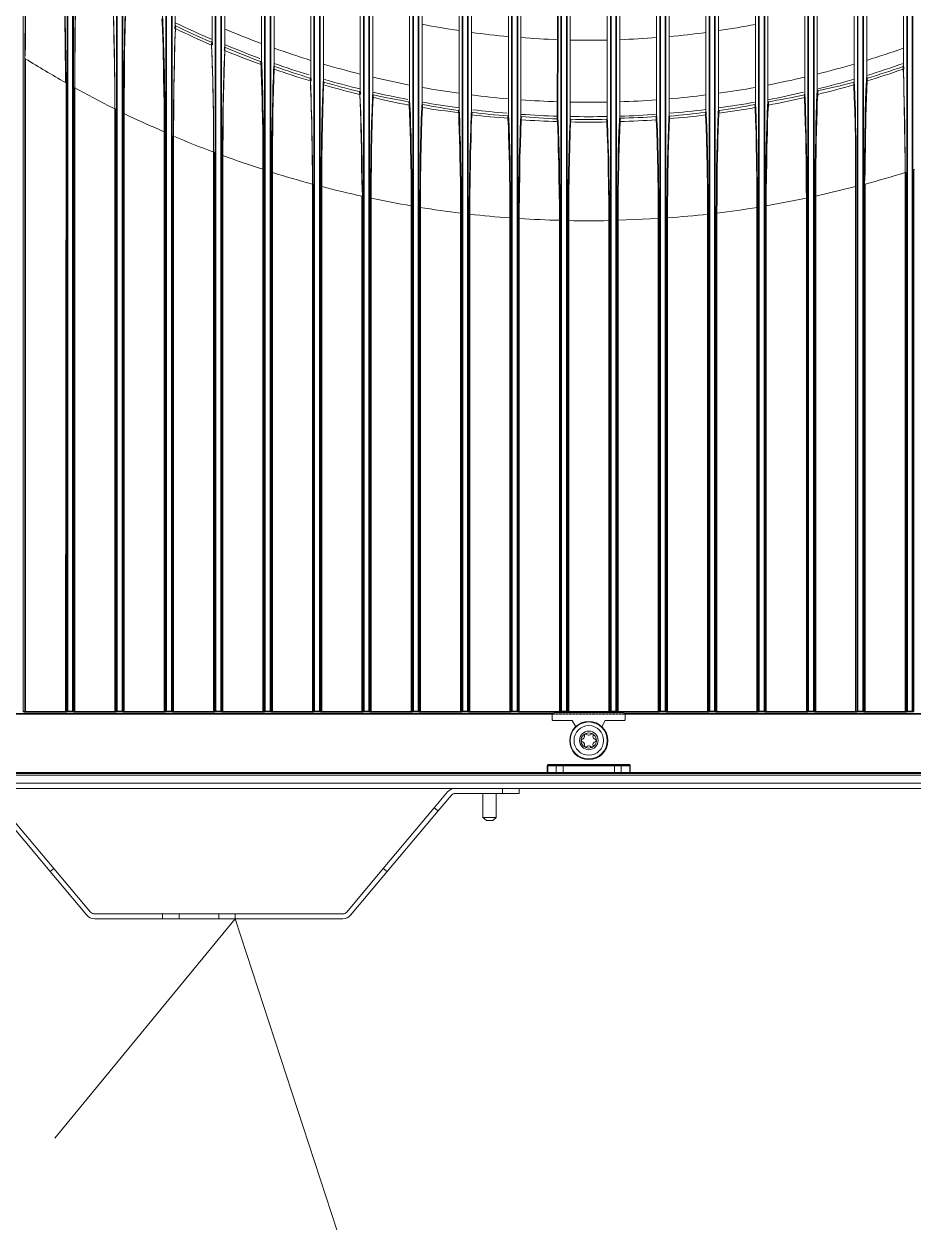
# Model space of a CAD drawing. Header units: millimetres. Extents: x 90740 to 167944, y -39332 to 25855.
# Drawn here: x 137864 to 138401, y 10839 to 11564 of the extents above; entities that cross this region are included whole.
import ezdxf

# ---------------------------------------------------------------- set-up
doc = ezdxf.new("R2010")
doc.units = ezdxf.units.MM
doc.linetypes.add('PDF_IMPORT', pattern=[1, 0.8, -0.2])
doc.layers.add('PDF4_Geometry', color=7, linetype='Continuous')
doc.layers.add('PISMO-R', color=6, linetype='Continuous', lineweight=9)
doc.layers.add('TENKE', color=7, linetype='Continuous', lineweight=9)

# ---------------------------------------------------------------- blocks, each defined once
blk = doc.blocks.new('200-A_10 bis 12')
at = {"layer": 'PDF4_Geometry', "lineweight": 13}
for p, q in [((6485.4, 2336.02), (6485.4, 3273.81)), ((6500.36, 3273.81), (6500.36, 2336.02)), ((6515.28, 2336.02), (6515.28, 3273.81)), ((6709.42, 2336.02), (6709.42, 3273.81)), ((6694.45, 2336.02), (6694.45, 2754.16)), ((6530.2, 2336.02), (6530.2, 2751.83)), ((6692.99, 2336.02), (6692.99, 2751.83)), ((6545.14, 2336.02), (6545.14, 2734)), ((6678.07, 2336.02), (6678.07, 2734)), ((6560.06, 2336.02), (6560.06, 2722.54)), ((6663.13, 2336.02), (6663.13, 2722.54)), ((6574.98, 2336.02), (6574.98, 2714.91)), ((6648.21, 2714.91), (6648.21, 2336.02)), ((6634.75, 2336.02), (6634.75, 2710.53)), ((6589.95, 2336.02), (6589.95, 2710.2)), ((6603.38, 2336.02), (6603.38, 2708.09)), ((6619.79, 2336.02), (6619.79, 2708.22)), ((6633.26, 2336.02), (6633.26, 2710.2)), ((6441.3, 2533.53), (6441.3, 2335.87)), ((6456.22, 2533.91), (6456.22, 2335.87)), ((6468.3, 2335.87), (6468.3, 2522.81)), ((6471.14, 2523.08), (6471.14, 2335.87)), ((6483.26, 2335.87), (6483.26, 2511.38)), ((6486.06, 2513.24), (6486.06, 2335.87)), ((6498.18, 2335.87), (6498.18, 2509.31)), ((6501, 2507.33), (6501, 2335.87)), ((6513.1, 2335.87), (6513.1, 2503.92)), ((6515.97, 2505.36), (6515.97, 2335.87)), ((6692.3, 2335.87), (6692.3, 2504.25)), ((6707.24, 2335.87), (6707.24, 2505.36)), ((6530.89, 2501.07), (6530.89, 2335.87)), ((6560.77, 2497.94), (6560.77, 2335.87)), ((6528.07, 2335.87), (6528.07, 2495.63)), ((6545.81, 2494.46), (6545.81, 2335.87)), ((6662.44, 2335.87), (6662.44, 2494.79)), ((6665.28, 2493.53), (6665.28, 2335.87)), ((6695.14, 2495.63), (6695.14, 2335.87)), ((6542.97, 2335.87), (6542.97, 2491.95)), ((6572.85, 2335.87), (6572.85, 2491.28)), ((6575.69, 2492.73), (6575.69, 2335.87)), ((6587.77, 2335.87), (6587.77, 2489.77)), ((6617.63, 2335.87), (6617.63, 2490.68)), ((6635.44, 2489.77), (6635.44, 2335.87)), ((6647.5, 2335.87), (6647.5, 2489.64)), ((6677.4, 2335.87), (6677.4, 2491.35)), ((6680.22, 2491.95), (6680.22, 2335.87)), ((6557.93, 2335.87), (6557.93, 2489.04)), ((6590.61, 2488.31), (6590.61, 2335.87)), ((6620.48, 2488.97), (6620.48, 2335.87)), ((6632.6, 2335.87), (6632.6, 2488.31)), ((6650.34, 2486.86), (6650.34, 2335.87)), ((6602.74, 2335.87), (6602.74, 2484.67)), ((6605.56, 2484.6), (6605.56, 2335.87)), ((6453.85, 2336.22), (6455.76, 2336.22)), ((6468.81, 2336.22), (6470.68, 2336.22)), ((6483.73, 2336.22), (6485.6, 2336.22)), ((6498.67, 2336.22), (6500.52, 2336.22)), ((6513.59, 2336.22), (6515.48, 2336.22)), ((6528.51, 2336.22), (6530.4, 2336.22)), ((6543.48, 2336.22), (6545.34, 2336.22)), ((6558.4, 2336.22), (6560.26, 2336.22)), ((6573.32, 2336.22), (6575.18, 2336.22)), ((6588.28, 2336.22), (6590.15, 2336.22)), ((6618.14, 2336.22), (6619.99, 2336.22)), ((6648.01, 2336.22), (6649.85, 2336.22)), ((6707.73, 2336.22), (6709.62, 2336.22)), ((6599.05, 2319.7), (6599.05, 2317.42)), ((6602.47, 2319.84), (6620.74, 2319.84)), ((6603.85, 2319.84), (6603.85, 2317.48)), ((6619.36, 2317.48), (6619.36, 2319.84)), ((6624.16, 2317.42), (6624.16, 2319.7)), ((7386.9, 2316.84), (6299.9, 2316.84)), ((6324.67, 2314.46), (6919.32, 2314.46)), ((6462.15, 2273.41), (6537.28, 2273.41))]:
    blk.add_line(p, q, dxfattribs=at)
for points in [[(6440.61, 3273.81), (6440.61, 2336.02), (6440.73, 2336.09), (6440.79, 2336.22), (6441.1, 2336.07), (6441.1, 2533.53), (6441.3, 2533.53)], [(6452.91, 2562.86), (6452.8, 2562.71), (6452.6, 2562.71), (6452.6, 2562.64), (6452.67, 2562.33), (6452.67, 2562.26), (6452.74, 2561.66), (6452.85, 2558.96), (6452.94, 2556.38), (6453, 2553.74), (6453.05, 2552.41), (6453.05, 2552.07), (6453.14, 2547.97), (6453.2, 2543.75), (6453.27, 2539.44), (6453.31, 2535.09), (6453.38, 2530.69), (6453.38, 2526.32), (6453.58, 2526.32), (6453.58, 2336.07), (6453.85, 2336.22), (6453.85, 3273.61)], [(6454.05, 3273.81), (6454.05, 2336.02), (6453.91, 2336.09), (6453.85, 2336.22)], [(6455.53, 3273.81), (6455.53, 2336.02), (6455.69, 2336.09), (6455.76, 2336.22), (6456.02, 2336.07), (6456.02, 2524.72), (6456.22, 2524.72)], [(6455.76, 3273.61), (6455.76, 2336.22)], [(6468.3, 2518.37), (6468.5, 2518.37), (6468.5, 2336.07), (6468.81, 2336.22), (6468.81, 3273.61)], [(6469.01, 3273.81), (6469.01, 2336.02), (6468.88, 2336.09), (6468.81, 2336.22)], [(6470.48, 3273.81), (6470.48, 2336.02), (6470.61, 2336.09), (6470.68, 2336.22), (6470.94, 2336.07), (6470.94, 2520.57), (6470.99, 2524.14), (6471.01, 2527.76), (6471.05, 2531.34), (6471.12, 2534.64), (6471.19, 2537.89), (6471.25, 2541.06), (6471.32, 2544.28), (6471.41, 2547.39), (6471.52, 2550.41), (6471.56, 2550.9), (6471.59, 2551.23), (6471.65, 2551.36)], [(6470.68, 3273.61), (6470.68, 2336.22)], [(6482.75, 2545.72), (6482.8, 2545.61), (6482.82, 2545.28), (6482.87, 2544.68), (6482.95, 2541.7), (6483.06, 2538.62), (6483.15, 2535.42), (6483.22, 2532.14), (6483.29, 2528.83), (6483.33, 2525.45), (6483.4, 2522.03), (6483.44, 2518.5), (6483.46, 2514.95), (6483.46, 2336.07), (6483.73, 2336.22), (6483.73, 3273.61)], [(6483.93, 3273.81), (6483.93, 2336.02), (6483.78, 2336.09), (6483.73, 2336.22)], [(6485.6, 2336.22), (6485.6, 3273.61)], [(6498.18, 2505.29), (6498.36, 2505.29), (6498.36, 2336.07), (6498.67, 2336.22), (6498.67, 3273.61), (6498.36, 3273.79), (6498.36, 3104.58), (6498.18, 3104.58), (6498.18, 3273.96)], [(6498.87, 3273.81), (6498.87, 2336.02), (6498.74, 2336.09), (6498.67, 2336.22)], [(6500.52, 3273.61), (6500.52, 2336.22)], [(6513.59, 3273.61), (6513.59, 2336.22), (6513.33, 2336.07), (6513.33, 2503.32)], [(6513.79, 3273.81), (6513.79, 2336.02), (6513.66, 2336.09), (6513.59, 2336.22)], [(6515.48, 2336.22), (6515.48, 3273.61)], [(6707.93, 3273.81), (6707.93, 2336.02), (6707.8, 2336.09), (6707.73, 2336.22), (6707.46, 2336.07), (6707.46, 2499.14), (6707.24, 2499.14)], [(6709.62, 3273.61), (6707.73, 3273.61), (6707.73, 2336.22)], [(6710.08, 2500.03), (6709.88, 2500.03), (6709.88, 2336.07), (6709.62, 2336.22), (6709.62, 3273.61)], [(6664.81, 2336.22), (6662.93, 2336.22), (6662.93, 2722.54)], [(6694.94, 2500.27), (6694.94, 2336.07), (6694.65, 2336.22), (6694.65, 2754.16)], [(6528.07, 2495.63), (6528.25, 2495.63), (6528.25, 2336.07), (6528.51, 2336.22), (6528.51, 2754.16), (6528.11, 2754.94), (6528.11, 2755.16), (6528.07, 2755.54), (6528.07, 2756.71), (6528.05, 2757.45), (6528.18, 2758.11), (6528.07, 2758.04), (6528, 2757.98), (6528.18, 2757.67), (6528.31, 2757.45), (6528.38, 2757.38)], [(6528.71, 2754.16), (6528.71, 2336.02), (6528.58, 2336.09), (6528.51, 2336.22)], [(6467.92, 2545.01), (6467.99, 2542.08), (6468.03, 2540.57), (6468.03, 2540.19), (6468.14, 2535.95), (6468.23, 2531.65), (6468.28, 2527.23), (6468.3, 2522.81)], [(6530.4, 2336.22), (6530.4, 2751.83), (6530.2, 2751.83)], [(6691.83, 2526.65), (6691.83, 2579.12)], [(6694.65, 2336.22), (6692.81, 2336.22), (6692.81, 2751.89)], [(6543.68, 2735.44), (6543.68, 2336.02), (6543.54, 2336.09), (6543.48, 2336.22)], [(6545.34, 2336.22), (6545.34, 2734), (6545.14, 2734)], [(6557.42, 2520.55), (6557.44, 2520.43), (6557.49, 2520.15), (6557.51, 2519.59), (6557.66, 2516.59), (6557.75, 2513.49), (6557.86, 2510.18), (6557.93, 2506.76), (6558, 2502.52), (6558.06, 2498.17), (6558.09, 2493.61), (6558.13, 2489.04), (6558.13, 2336.07), (6558.4, 2336.22), (6558.4, 2723.48)], [(6546.32, 2734.67), (6546.32, 2638.31), (6546.12, 2638.2), (6546.05, 2638.06), (6546.01, 2637.73), (6545.99, 2637.26), (6545.94, 2636.6), (6545.94, 2634.4), (6545.99, 2633.73), (6546.01, 2633.22), (6546.05, 2632.89), (6546.12, 2632.76), (6546.32, 2632.58), (6546.32, 2522.79), (6546.25, 2522.65), (6546.21, 2522.28), (6546.19, 2521.9), (6546.25, 2521.83), (6546.39, 2521.81), (6546.39, 2522.14), (6546.41, 2522.48), (6546.45, 2522.61), (6546.34, 2522.68), (6546.32, 2522.79)], [(6676.91, 2522.79), (6676.91, 2632.58), (6677.11, 2632.76), (6677.14, 2632.89), (6677.2, 2633.22), (6677.25, 2633.73), (6677.27, 2634.4), (6677.27, 2636.6), (6677.25, 2637.26), (6677.2, 2637.73), (6677.14, 2638.06), (6677.11, 2638.2), (6676.91, 2638.31), (6676.91, 2734.67)], [(6679.76, 2336.22), (6677.87, 2336.22), (6677.87, 2734.11)], [(6679.56, 2735.44), (6679.76, 2735.44), (6679.76, 2336.22), (6680.02, 2336.07), (6680.02, 2491.95), (6680.04, 2496.5), (6680.09, 2501.01), (6680.11, 2505.56), (6680.22, 2510.04), (6680.29, 2513.35), (6680.38, 2516.59), (6680.47, 2519.81), (6680.6, 2522.88), (6680.64, 2523.39), (6680.67, 2523.72), (6680.71, 2523.81)], [(6679.56, 2735.44), (6679.56, 2336.02), (6679.69, 2336.09), (6679.76, 2336.22)], [(6558.6, 2723.48), (6558.6, 2336.02), (6558.46, 2336.09), (6558.4, 2336.22)], [(6560.26, 2336.22), (6560.26, 2722.63)], [(6664.61, 2723.48), (6664.61, 2336.02), (6664.75, 2336.09), (6664.81, 2336.22)], [(6573.52, 2715.48), (6573.52, 2336.02), (6573.38, 2336.09), (6573.32, 2336.22)], [(6588.28, 2710.53), (6588.28, 2336.22), (6587.97, 2336.07), (6587.97, 2489.88)], [(6576.16, 2629.51), (6576.16, 2517.53), (6576.14, 2517.37), (6576.07, 2516.99), (6576.07, 2516.66), (6575.94, 2512.95), (6575.8, 2509.04), (6575.69, 2505.05), (6575.63, 2500.98), (6575.56, 2497.39), (6575.52, 2493.75), (6575.49, 2490.17), (6575.49, 2336.07), (6575.18, 2336.22), (6575.16, 2336.09), (6574.98, 2336.02)], [(6575.18, 2336.22), (6575.18, 2715.02)], [(6647.5, 2489.64), (6647.47, 2492.73), (6647.47, 2495.86), (6647.43, 2499.01), (6647.41, 2500.54), (6647.41, 2500.94), (6647.3, 2505.03), (6647.21, 2509.07), (6647.07, 2512.89), (6646.94, 2516.53), (6646.94, 2516.86), (6646.92, 2517.19), (6646.87, 2517.33), (6647.01, 2517.39), (6647.05, 2517.53), (6647.07, 2517.37), (6647.1, 2516.99), (6647.14, 2516.66), (6647.27, 2513.04), (6647.41, 2509.27), (6647.5, 2505.16), (6647.61, 2500.98), (6647.63, 2497.45), (6647.67, 2493.92), (6647.7, 2490.24), (6647.7, 2336.07), (6648.01, 2336.22), (6648.01, 2714.91)], [(6647.05, 2517.53), (6647.05, 2629.51), (6647.23, 2629.65), (6647.27, 2629.78), (6647.34, 2630.11), (6647.34, 2630.6), (6647.36, 2631.25), (6647.41, 2631.98), (6647.41, 2632.76), (6647.36, 2633.49), (6647.34, 2634.09), (6647.34, 2634.62), (6647.27, 2634.93), (6647.23, 2635.07), (6647.05, 2635.15), (6647.05, 2715.77)], [(6649.65, 2715.48), (6649.65, 2336.02), (6649.83, 2336.09), (6649.85, 2336.22)], [(6650, 2715.95), (6650.18, 2715.9), (6650.27, 2715.75), (6649.85, 2715.48), (6649.85, 2336.22), (6650.14, 2336.07), (6650.14, 2486.86), (6650.18, 2491.24), (6650.18, 2495.59), (6650.25, 2500.01), (6650.31, 2504.32), (6650.4, 2507.67), (6650.51, 2510.91), (6650.6, 2514.08), (6650.74, 2517.19)], [(6588.46, 2710.53), (6588.46, 2336.02), (6588.33, 2336.09), (6588.28, 2336.22)], [(6634.95, 2710.53), (6634.95, 2336.22), (6635.22, 2336.07), (6635.22, 2489.75), (6635.26, 2494.01), (6635.31, 2498.37), (6635.42, 2502.65), (6635.48, 2506), (6635.57, 2509.27), (6635.68, 2512.44), (6635.82, 2515.53), (6635.84, 2516.02), (6635.88, 2516.33), (6635.91, 2516.39), (6635.97, 2516.26), (6636.11, 2516.19), (6636.11, 2516.13), (6636.04, 2515.86), (6635.99, 2515.42), (6635.91, 2512.89), (6635.82, 2510.24), (6635.71, 2507.4), (6635.64, 2504.45), (6635.62, 2502.94), (6635.62, 2502.58), (6635.51, 2498.41), (6635.48, 2494.12), (6635.44, 2489.77)], [(6635.91, 2516.39), (6635.91, 2628.94), (6635.71, 2629.05), (6635.64, 2629.18), (6635.62, 2629.51), (6635.57, 2630), (6635.57, 2630.65), (6635.55, 2631.38), (6635.55, 2632.11), (6635.57, 2632.85), (6635.57, 2633.49), (6635.62, 2634.02), (6635.64, 2634.36), (6635.71, 2634.49), (6635.91, 2634.62), (6635.91, 2712.13)], [(6590.15, 2336.22), (6590.15, 2710.2), (6589.95, 2710.2)], [(6604.87, 2708.16), (6604.87, 2336.02), (6605, 2336.09), (6605.07, 2336.22), (6605.33, 2336.07), (6605.33, 2484.6), (6605.38, 2488.17), (6605.38, 2491.77), (6605.4, 2495.39), (6605.49, 2498.96), (6605.58, 2503.05), (6605.64, 2506.96), (6605.78, 2510.84), (6605.95, 2514.55), (6605.95, 2514.88), (6605.98, 2515.28), (6606.02, 2515.42)], [(6604.87, 2707.96), (6605.07, 2707.96), (6605.07, 2336.22)], [(6618.34, 2708.09), (6618.34, 2336.02), (6618.21, 2336.09), (6618.14, 2336.22), (6617.83, 2336.07), (6617.83, 2491.9), (6617.77, 2495.46), (6617.72, 2498.96), (6617.63, 2503.16), (6617.52, 2507.2), (6617.39, 2510.98), (6617.26, 2514.55), (6617.26, 2514.88), (6617.19, 2515.28), (6617.19, 2628.32)], [(6619.76, 2708.29), (6619.92, 2708.22), (6619.99, 2708.09), (6619.99, 2336.22), (6620.3, 2336.07), (6620.3, 2488.93), (6620.34, 2493.21), (6620.41, 2497.52), (6620.48, 2501.78), (6620.54, 2505.11), (6620.63, 2508.4), (6620.74, 2511.58), (6620.87, 2514.66), (6620.92, 2515.15), (6620.94, 2515.46), (6620.99, 2515.55)], [(6512.64, 2584.47), (6512.64, 2532.78), (6512.71, 2532.45), (6512.75, 2531.94), (6512.84, 2528.89), (6512.95, 2525.79), (6513.04, 2522.54), (6513.1, 2519.17), (6513.22, 2514.6), (6513.28, 2509.91), (6513.28, 2506.62), (6513.33, 2503.32)], [(6456.22, 2533.91), (6456.27, 2537.02), (6456.29, 2538.6), (6456.29, 2539), (6456.36, 2543.17), (6456.42, 2547.32)], [(6516.44, 2637.66), (6516.44, 2531.4), (6516.39, 2531.27), (6516.37, 2530.91), (6516.32, 2530.49), (6516.24, 2527.83), (6516.12, 2525.12), (6516.06, 2522.28), (6515.97, 2517.99), (6515.86, 2513.62), (6515.81, 2510.04), (6515.79, 2506.4), (6515.75, 2502.78), (6515.75, 2336.07), (6515.48, 2336.22), (6515.41, 2336.09), (6515.28, 2336.02)], [(6706.78, 2531.4), (6706.78, 2637.66), (6706.98, 2637.84), (6707, 2637.97), (6707.04, 2638.31), (6707.11, 2638.84), (6707.11, 2642.41), (6707.04, 2642.88), (6707, 2643.21), (6706.98, 2643.35), (6706.78, 2643.41)], [(6695.65, 2635.89), (6695.65, 2527.89), (6695.7, 2527.72), (6695.87, 2527.69), (6695.87, 2527.63), (6695.81, 2527.32), (6695.76, 2526.83), (6695.67, 2524.34), (6695.59, 2521.77), (6695.47, 2518.9), (6695.41, 2515.95), (6695.39, 2514.48), (6695.34, 2514.08), (6695.27, 2510.51), (6695.25, 2506.82), (6695.21, 2503.12), (6695.14, 2499.36), (6694.94, 2495.63)], [(6587.17, 2515.42), (6587.17, 2515.86), (6587.1, 2516.13), (6587.1, 2516.19), (6587.24, 2516.26), (6587.3, 2516.39), (6587.3, 2628.94)], [(6471.65, 2598.54), (6471.65, 2551.23), (6471.72, 2551.16), (6471.72, 2551.03), (6471.7, 2550.76), (6471.7, 2550.3), (6471.56, 2546.72), (6471.45, 2543.04), (6471.34, 2539.2), (6471.28, 2535.29), (6471.25, 2531.31), (6471.21, 2530.94), (6471.21, 2529.36), (6471.19, 2526.25), (6471.14, 2523.08)], [(6483.26, 2511.38), (6483.22, 2515.59), (6483.2, 2519.77), (6483.13, 2523.94), (6483.06, 2528.05), (6483, 2532.07), (6483, 2532.45), (6482.95, 2533.96), (6482.89, 2536.93), (6482.8, 2539.79), (6482.69, 2542.24), (6482.62, 2544.57), (6482.55, 2545.12), (6482.49, 2545.46), (6482.49, 2545.55), (6482.69, 2545.55), (6482.75, 2545.72), (6482.75, 2594.7), (6482.58, 2595.23), (6482.15, 2595.63)], [(6531.35, 2579.12), (6531.35, 2526.65), (6531.33, 2526.52), (6531.29, 2526.16), (6531.29, 2525.79), (6531.16, 2523.21), (6531.09, 2520.5), (6530.98, 2517.77), (6530.89, 2513.62), (6530.82, 2509.33), (6530.76, 2505.76), (6530.71, 2502.12), (6530.71, 2498.5), (6530.69, 2494.86), (6530.69, 2336.07), (6530.4, 2336.22), (6530.33, 2336.09), (6530.2, 2336.02)], [(6572.38, 2578.25), (6572.38, 2578.25), (6572.58, 2578.12), (6572.61, 2577.98), (6572.65, 2577.65), (6572.67, 2577.12), (6572.72, 2576.47), (6572.72, 2574.28), (6572.67, 2573.63), (6572.65, 2573.1), (6572.61, 2572.81), (6572.58, 2572.68), (6572.38, 2572.57), (6572.38, 2518.06), (6572.41, 2517.99), (6572.45, 2517.66), (6572.47, 2517.19), (6572.58, 2514.15), (6572.67, 2511.04), (6572.78, 2507.73), (6572.85, 2504.32), (6572.96, 2500.14), (6572.98, 2495.86), (6573.05, 2491.37)], [(6650.85, 2572.57), (6650.85, 2518.06), (6650.91, 2517.93), (6651.07, 2517.86), (6651.05, 2517.79), (6651, 2517.53), (6650.94, 2517.06), (6650.87, 2514.53), (6650.74, 2511.91), (6650.67, 2509.07), (6650.6, 2506.09), (6650.54, 2504.63), (6650.54, 2504.25), (6650.45, 2500.01), (6650.38, 2495.7), (6650.38, 2491.28), (6650.34, 2486.86)], [(6486.55, 2543.68), (6486.62, 2543.55), (6486.68, 2543.48), (6486.64, 2543.35), (6486.62, 2543.04), (6486.62, 2542.64), (6486.48, 2539.26), (6486.37, 2535.75), (6486.31, 2532.07), (6486.24, 2528.36), (6486.17, 2524.54), (6486.17, 2524.14), (6486.15, 2522.61), (6486.11, 2519.5), (6486.11, 2516.33), (6486.06, 2513.24)], [(6498.18, 2509.31), (6498.12, 2513.31), (6498.1, 2517.33), (6498.05, 2521.23), (6497.96, 2525.07), (6497.96, 2525.45), (6497.92, 2526.96), (6497.81, 2529.89), (6497.72, 2532.78), (6497.65, 2535.29), (6497.54, 2537.69), (6497.52, 2538.2), (6497.45, 2538.53), (6497.41, 2538.62), (6497.61, 2538.62), (6497.72, 2538.8)], [(6501, 2507.33), (6501.03, 2510.44), (6501.07, 2513.62), (6501.07, 2516.73), (6501.09, 2518.26), (6501.09, 2518.64), (6501.16, 2522.3), (6501.23, 2525.92), (6501.34, 2529.43), (6501.45, 2532.78), (6501.54, 2536.02), (6501.54, 2536.11), (6501.58, 2536.42), (6501.6, 2536.73), (6501.6, 2536.86), (6501.54, 2536.95), (6501.52, 2537.06)], [(6513.1, 2503.92), (6513.08, 2507.8), (6513.02, 2511.64), (6512.95, 2515.42), (6512.88, 2519.1), (6512.88, 2519.5), (6512.84, 2520.97), (6512.77, 2523.92), (6512.68, 2526.78), (6512.57, 2529.36), (6512.51, 2531.8), (6512.44, 2532.31), (6512.39, 2532.6), (6512.37, 2532.71), (6512.57, 2532.71), (6512.64, 2532.87)], [(6516.44, 2531.4), (6516.46, 2531.27), (6516.57, 2531.2), (6516.52, 2531.07), (6516.5, 2530.74), (6516.5, 2530.4), (6516.37, 2527.25), (6516.26, 2523.99), (6516.19, 2520.61), (6516.12, 2517.13), (6516.06, 2513.57), (6516.06, 2513.17), (6516.04, 2511.64), (6515.99, 2508.53), (6515.97, 2505.36)], [(6516.52, 2531.58), (6516.5, 2531.54), (6516.39, 2531.47)], [(6707.24, 2505.36), (6707.2, 2508.53), (6707.18, 2511.64), (6707.18, 2513.17), (6707.13, 2513.57), (6707.11, 2517.13), (6707, 2520.61), (6706.91, 2523.99), (6706.84, 2527.25), (6706.71, 2530.4), (6706.71, 2530.74), (6706.69, 2531.07), (6706.64, 2531.2), (6706.71, 2531.27), (6706.78, 2531.4), (6706.8, 2531.27), (6706.84, 2530.91), (6706.86, 2530.49), (6706.8, 2530.43), (6706.71, 2530.4), (6706.8, 2530.43), (6707.24, 2502.25)], [(6531.35, 2526.65), (6531.42, 2526.52), (6531.53, 2526.45), (6531.49, 2526.32), (6531.47, 2525.98), (6531.42, 2525.72), (6531.42, 2525.65), (6531.29, 2521.81), (6531.16, 2517.79), (6531.09, 2513.62), (6530.98, 2509.31), (6530.98, 2508.91), (6530.96, 2507.36), (6530.91, 2504.25), (6530.89, 2501.07)], [(6692.3, 2504.25), (6692.23, 2507.36), (6692.23, 2509.31), (6692.14, 2513.62), (6692.01, 2517.79), (6691.9, 2521.81), (6691.74, 2525.65), (6691.74, 2526.32), (6691.68, 2526.45), (6691.81, 2526.52), (6691.83, 2526.65), (6691.88, 2526.52), (6691.9, 2526.16), (6691.94, 2525.79), (6692.08, 2521.97), (6692.21, 2517.99), (6692.3, 2513.75), (6692.41, 2509.33), (6692.43, 2505.83), (6692.5, 2502.25), (6692.5, 2336.07), (6692.81, 2336.22), (6692.88, 2336.09), (6692.99, 2336.02)], [(6694.94, 2500.27), (6695.01, 2504.89), (6695.05, 2508), (6695.07, 2511.11), (6695.14, 2514.15), (6695.21, 2517.46), (6695.32, 2520.7), (6695.41, 2523.88), (6695.54, 2526.96), (6695.59, 2527.49), (6695.61, 2527.83), (6695.65, 2527.89)], [(6695.76, 2526.83), (6695.61, 2526.85), (6695.54, 2526.96)], [(6677.4, 2491.35), (6677.38, 2494.46), (6677.38, 2497.57), (6677.34, 2500.74), (6677.31, 2503.85), (6677.27, 2505.38), (6677.27, 2505.76), (6677.2, 2510), (6677.07, 2514.08), (6676.98, 2518.06), (6676.85, 2521.81), (6676.8, 2522.14), (6676.78, 2522.48), (6676.74, 2522.61), (6676.85, 2522.68), (6676.91, 2522.79), (6676.94, 2522.65), (6676.98, 2522.28), (6677, 2521.9), (6677.14, 2518.19), (6677.27, 2514.28), (6677.38, 2510.11), (6677.47, 2505.83), (6677.54, 2502.32), (6677.54, 2498.74), (6677.58, 2495.06), (6677.6, 2491.35), (6677.6, 2336.07), (6677.87, 2336.22), (6677.93, 2336.09), (6678.07, 2336.02)], [(6680.71, 2523.81), (6680.78, 2523.65), (6680.93, 2523.61), (6680.91, 2523.54), (6680.87, 2523.21), (6680.84, 2522.74), (6680.71, 2520.23), (6680.64, 2517.66), (6680.53, 2514.79), (6680.47, 2511.84), (6680.44, 2510.33), (6680.4, 2509.98), (6680.35, 2505.58), (6680.29, 2501.12), (6680.24, 2496.52), (6680.22, 2491.95)], [(6546.39, 2521.81), (6546.25, 2518.06), (6546.12, 2514.08), (6546.01, 2510), (6545.94, 2505.76), (6545.94, 2505.38), (6545.92, 2503.85), (6545.88, 2500.74), (6545.85, 2497.57), (6545.81, 2494.46)], [(6561.24, 2519.77), (6561.17, 2519.59), (6561.17, 2519.24), (6561.15, 2518.86), (6560.97, 2515.13), (6560.84, 2511.18), (6560.77, 2507.16), (6560.66, 2503.05), (6560.64, 2499.48), (6560.6, 2495.83), (6560.57, 2492.22), (6560.53, 2488.57), (6560.53, 2336.07), (6560.26, 2336.22), (6560.2, 2336.09), (6560.06, 2336.02)], [(6561.24, 2519.77), (6561.28, 2519.64), (6561.42, 2519.57), (6561.37, 2519.44), (6561.35, 2519.1), (6561.31, 2518.77), (6561.17, 2515.08), (6561.04, 2511.18), (6560.93, 2507.16), (6560.86, 2502.98), (6560.84, 2502.58), (6560.84, 2501.07), (6560.77, 2497.94)], [(6662.44, 2494.79), (6662.39, 2497.94), (6662.37, 2501.07), (6662.35, 2502.58), (6662.35, 2502.98), (6662.24, 2507.16), (6662.17, 2511.18), (6662.04, 2515.08), (6661.9, 2518.77), (6661.88, 2519.1), (6661.84, 2519.44), (6661.82, 2519.57), (6661.9, 2519.64), (6661.97, 2519.77)], [(6662.08, 2518.86), (6662.22, 2515.22), (6662.35, 2511.38), (6662.44, 2507.27), (6662.5, 2503.05), (6662.57, 2499.54), (6662.64, 2495.97), (6662.64, 2336.07), (6662.93, 2336.22), (6662.97, 2336.09), (6663.13, 2336.02)], [(6665.75, 2520.55), (6665.83, 2520.37), (6666.01, 2520.35), (6665.97, 2520.23), (6665.95, 2519.97), (6665.9, 2519.5), (6665.77, 2516.99), (6665.68, 2514.35), (6665.61, 2511.51), (6665.5, 2508.56), (6665.48, 2507.09), (6665.48, 2506.69), (6665.41, 2502.38), (6665.35, 2498.01), (6665.28, 2493.53)], [(6572.27, 2517.06), (6572.21, 2517.53), (6572.19, 2517.79), (6572.14, 2517.86), (6572.32, 2517.93), (6572.38, 2518.06)], [(6575.69, 2492.73), (6575.74, 2495.86), (6575.76, 2499.01), (6575.8, 2500.54), (6575.8, 2500.94), (6575.89, 2505.03), (6576, 2509.07), (6576.09, 2512.89), (6576.27, 2516.53), (6576.27, 2516.86), (6576.31, 2517.19), (6576.34, 2517.33), (6576.2, 2517.39), (6576.16, 2517.53)], [(6587.3, 2516.39), (6587.33, 2516.33), (6587.37, 2516.02), (6587.42, 2515.53), (6587.5, 2512.51), (6587.64, 2509.4), (6587.7, 2506.07), (6587.82, 2502.65), (6587.88, 2498.5), (6587.95, 2494.28), (6587.97, 2489.88)], [(6590.99, 2515.22), (6590.86, 2511.51), (6590.72, 2507.62), (6590.61, 2503.69), (6590.55, 2499.61), (6590.48, 2496.06), (6590.46, 2492.41), (6590.41, 2488.84), (6590.41, 2336.07), (6590.15, 2336.22), (6590.08, 2336.09), (6589.95, 2336.02)], [(6590.61, 2488.31), (6590.66, 2491.35), (6590.66, 2494.52), (6590.72, 2497.63), (6590.72, 2499.56), (6590.81, 2503.65), (6590.92, 2507.67), (6591.06, 2511.49), (6591.19, 2515.08), (6591.19, 2515.42), (6591.23, 2515.73), (6591.3, 2515.88), (6591.17, 2515.95), (6591.1, 2516.08)], [(6602.74, 2484.67), (6602.71, 2488.97), (6602.67, 2493.28), (6602.6, 2497.57), (6602.54, 2501.72), (6602.54, 2502.07), (6602.49, 2503.58), (6602.4, 2506.49), (6602.34, 2509.38), (6602.22, 2511.98), (6602.14, 2514.55), (6602.09, 2514.99), (6602.07, 2515.28), (6602.02, 2515.35), (6602.16, 2515.39), (6602.22, 2515.55)], [(6617.19, 2515.42), (6617.12, 2515.28), (6616.99, 2515.22), (6617.01, 2515.08), (6617.06, 2514.75), (6617.06, 2514.42), (6617.19, 2510.8), (6617.32, 2507), (6617.46, 2503.01), (6617.52, 2498.9), (6617.52, 2498.54), (6617.57, 2496.97), (6617.59, 2493.86), (6617.63, 2490.68)], [(6620.99, 2515.55), (6621.01, 2515.39), (6621.19, 2515.35), (6621.14, 2515.28), (6621.12, 2514.99), (6621.07, 2514.55), (6620.99, 2511.98), (6620.87, 2509.38), (6620.79, 2506.49), (6620.72, 2503.58), (6620.67, 2502.07), (6620.67, 2501.72), (6620.61, 2497.57), (6620.54, 2493.28), (6620.48, 2488.97)], [(6632.6, 2488.31), (6632.55, 2491.35), (6632.55, 2494.52), (6632.49, 2497.63), (6632.49, 2499.16), (6632.44, 2499.56), (6632.38, 2503.65), (6632.29, 2507.67), (6632.15, 2511.49), (6632.02, 2515.08), (6631.98, 2515.42), (6631.98, 2515.73), (6631.91, 2515.88), (6632.04, 2515.95), (6632.11, 2516.08)], [(6632.11, 2516.08), (6632.15, 2515.93), (6632.18, 2515.55), (6632.22, 2515.22), (6632.35, 2511.64), (6632.44, 2507.87), (6632.55, 2503.83), (6632.66, 2499.61), (6632.73, 2496.12), (6632.75, 2492.55), (6632.75, 2488.91), (6632.8, 2485.2), (6632.8, 2336.07), (6633.06, 2336.22), (6633.13, 2336.09), (6633.26, 2336.02)], [(6501, 2504.23), (6500.83, 2504.23), (6500.83, 2336.07), (6500.52, 2336.22), (6500.49, 2336.09), (6500.36, 2336.02)], [(6513.33, 2500.03), (6513.1, 2500.03)], [(6692.3, 2494.86), (6692.5, 2494.86), (6692.3, 2494.86), (6680.22, 2491.95)], [(6695.14, 2495.63), (6694.94, 2495.63)], [(6677.4, 2491.35), (6677.6, 2491.35), (6677.4, 2491.35), (6665.28, 2489.04)], [(6557.93, 2489.04), (6558.13, 2489.04)], [(6575.49, 2486.53), (6575.69, 2486.53)], [(6590.61, 2485.2), (6590.48, 2485.2)], [(6605.33, 2484.6), (6605.56, 2484.6)], [(6632.6, 2485.2), (6632.8, 2485.2), (6632.6, 2485.2), (6620.48, 2484.67)], [(6635.44, 2485.4), (6635.22, 2485.4)], [(6709.68, 2335.87), (6709.42, 2336.02), (6707.93, 2336.02), (6707.66, 2335.87), (6694.74, 2335.87), (6694.45, 2336.02), (6692.99, 2336.02), (6692.7, 2335.87), (6679.82, 2335.87), (6679.56, 2336.02), (6678.07, 2336.02), (6677.8, 2335.87), (6664.88, 2335.87), (6664.61, 2336.02), (6663.13, 2336.02), (6662.84, 2335.87), (6649.94, 2335.87), (6649.65, 2336.02), (6648.21, 2336.02), (6647.94, 2335.87), (6635, 2335.87), (6634.75, 2336.02), (6633.26, 2336.02), (6633, 2335.87), (6620.1, 2335.87), (6619.79, 2336.02), (6618.34, 2336.02), (6618.03, 2335.87), (6605.13, 2335.87), (6604.87, 2336.02), (6603.38, 2336.02), (6603.11, 2335.87), (6590.21, 2335.87), (6589.95, 2336.02), (6588.46, 2336.02), (6588.19, 2335.87), (6575.29, 2335.87), (6574.98, 2336.02), (6573.52, 2336.02), (6573.23, 2335.87), (6560.37, 2335.87), (6560.06, 2336.02), (6558.6, 2336.02), (6558.33, 2335.87), (6545.41, 2335.87), (6545.14, 2336.02), (6543.68, 2336.02), (6543.37, 2335.87), (6530.47, 2335.87), (6530.2, 2336.02), (6528.71, 2336.02), (6528.45, 2335.87), (6515.55, 2335.87), (6515.28, 2336.02), (6513.79, 2336.02), (6513.53, 2335.87), (6500.63, 2335.87), (6500.36, 2336.02), (6498.87, 2336.02), (6498.56, 2335.87), (6485.71, 2335.87), (6485.4, 2336.02), (6483.93, 2336.02), (6483.66, 2335.87), (6470.74, 2335.87), (6470.48, 2336.02), (6469.01, 2336.02), (6468.7, 2335.87), (6455.82, 2335.87), (6455.53, 2336.02), (6454.05, 2336.02), (6453.78, 2335.87), (6440.88, 2335.87), (6440.61, 2336.02)], [(6345.61, 2335.47), (6600.6, 2335.47)], [(6345.61, 2335.27), (6600.56, 2335.27)], [(6440.88, 2335.87), (6441.04, 2335.93), (6441.1, 2336.07), (6453.58, 2336.07)], [(6453.38, 2335.87), (6453.38, 2336.07)], [(6453.58, 2336.07), (6453.65, 2335.93), (6453.78, 2335.87)], [(6455.82, 2335.87), (6455.98, 2335.93), (6456.02, 2336.07), (6468.5, 2336.07)], [(6468.5, 2336.07), (6468.57, 2335.93), (6468.7, 2335.87)], [(6470.74, 2335.87), (6470.88, 2335.93), (6470.94, 2336.07), (6483.46, 2336.07)], [(6483.46, 2336.07), (6483.51, 2335.93), (6483.66, 2335.87)], [(6485.71, 2335.87), (6485.84, 2335.93), (6485.86, 2336.07), (6498.36, 2336.07)], [(6498.36, 2336.07), (6498.43, 2335.93), (6498.56, 2335.87)], [(6500.63, 2335.87), (6500.76, 2335.93), (6500.83, 2336.07), (6513.33, 2336.07)], [(6513.33, 2336.07), (6513.39, 2335.93), (6513.53, 2335.87)], [(6515.55, 2335.87), (6515.68, 2335.93), (6515.75, 2336.07), (6528.25, 2336.07)], [(6528.25, 2336.07), (6528.31, 2335.93), (6528.45, 2335.87)], [(6530.47, 2335.87), (6530.64, 2335.93), (6530.69, 2336.07), (6543.17, 2336.07)], [(6543.17, 2336.07), (6543.23, 2335.93), (6543.37, 2335.87)], [(6545.41, 2335.87), (6545.54, 2335.93), (6545.61, 2336.07), (6558.13, 2336.07)], [(6558.13, 2336.07), (6558.2, 2335.93), (6558.33, 2335.87)], [(6560.37, 2335.87), (6560.51, 2335.93), (6560.53, 2336.07), (6573.05, 2336.07)], [(6573.05, 2336.07), (6573.12, 2335.93), (6573.23, 2335.87)], [(6575.29, 2335.87), (6575.43, 2335.93), (6575.49, 2336.07), (6587.97, 2336.07)], [(6587.97, 2336.07), (6588.04, 2335.93), (6588.19, 2335.87)], [(6590.21, 2335.87), (6590.35, 2335.93), (6590.41, 2336.07), (6602.94, 2336.07)], [(6622.63, 2335.27), (6622.61, 2335.4), (6622.61, 2335.47), (6621.85, 2335.73), (6621.65, 2335.75), (6601.56, 2335.75), (6601.36, 2335.73), (6600.6, 2335.47), (6600.56, 2335.4)], [(6600.56, 2335.4), (6600.56, 2333.62), (6600.65, 2333.49), (6600.78, 2333.42), (6606.47, 2333.42), (6606.6, 2333.36), (6607.69, 2331.51)], [(6602.94, 2336.07), (6602.98, 2335.93), (6603.11, 2335.87)], [(6605.07, 2336.22), (6603.18, 2336.22), (6603.25, 2336.09), (6603.38, 2336.02)], [(6605.13, 2335.87), (6605.31, 2335.93), (6605.33, 2336.07), (6617.83, 2336.07)], [(6615.52, 2331.51), (6616.59, 2333.36), (6616.75, 2333.42), (6622.43, 2333.42), (6622.56, 2333.49), (6622.63, 2333.62), (6622.63, 2335.27), (6877.09, 2335.27)], [(6617.83, 2336.07), (6617.9, 2335.93), (6618.03, 2335.87)], [(6619.99, 2336.22), (6619.96, 2336.09), (6619.79, 2336.02)], [(6620.1, 2335.87), (6620.23, 2335.93), (6620.3, 2336.07), (6632.8, 2336.07)], [(6622.61, 2335.47), (6877.09, 2335.47), (6877.82, 2335.73), (6878.04, 2335.75), (6898.67, 2335.75), (6898.87, 2335.73), (6899.62, 2335.47), (6928.33, 2335.47)], [(6632.8, 2336.07), (6632.86, 2335.93), (6633, 2335.87)], [(6634.95, 2336.22), (6634.88, 2336.09), (6634.75, 2336.02)], [(6635, 2335.87), (6635.15, 2335.93), (6635.22, 2336.07), (6647.7, 2336.07)], [(6647.7, 2336.07), (6647.76, 2335.93), (6647.94, 2335.87)], [(6648.21, 2336.02), (6648.07, 2336.09), (6648.01, 2336.22)], [(6649.94, 2335.87), (6650.07, 2335.93), (6650.14, 2336.07), (6662.64, 2336.07)], [(6662.64, 2336.07), (6662.7, 2335.93), (6662.84, 2335.87)], [(6664.88, 2335.87), (6665.01, 2335.93), (6665.08, 2336.07), (6677.6, 2336.07)], [(6677.6, 2336.07), (6677.62, 2335.93), (6677.8, 2335.87)], [(6679.82, 2335.87), (6679.98, 2335.93), (6680.02, 2336.07), (6692.5, 2336.07)], [(6692.5, 2336.07), (6692.57, 2335.93), (6692.7, 2335.87)], [(6694.65, 2336.22), (6694.61, 2336.09), (6694.45, 2336.02)], [(6694.74, 2335.87), (6694.87, 2335.93), (6694.94, 2336.07), (6707.46, 2336.07)], [(6707.46, 2336.07), (6707.53, 2335.93), (6707.66, 2335.87)], [(6709.62, 2336.22), (6709.55, 2336.09), (6709.42, 2336.02)], [(6599.58, 2320.08), (6623.63, 2320.08)], [(6623.63, 2319.88), (6599.58, 2319.88)], [(6620.85, 2319.64), (6602.34, 2319.64), (6601.71, 2319.68), (6601.76, 2319.81), (6601.89, 2319.88)], [(6601.89, 2319.88), (6602.47, 2319.84)], [(6620.74, 2319.84), (6621.32, 2319.88)], [(6621.32, 2319.88), (6621.43, 2319.81), (6621.45, 2319.68), (6620.85, 2319.64)], [(6322.56, 2317.42), (6297.92, 2317.42), (6297.9, 2317.37), (6925.34, 2317.37), (6925.27, 2317.42)], [(6599.18, 2317.62), (6347.28, 2317.62), (6347.23, 2317.48), (6347.14, 2317.42), (6599.32, 2317.42)], [(6599.32, 2317.42), (6599.23, 2317.48), (6599.18, 2317.62)], [(6621.32, 2317.44), (6620.74, 2317.44), (6620.08, 2317.48), (6603.11, 2317.48), (6602.47, 2317.44), (6601.89, 2317.44), (6599.32, 2317.42)], [(6601.89, 2317.44), (6601.76, 2317.5), (6601.71, 2317.64), (6602.34, 2317.64), (6603.07, 2317.68), (6620.14, 2317.68)], [(6620.14, 2317.68), (6620.85, 2317.64), (6621.45, 2317.64), (6621.43, 2317.5), (6621.32, 2317.44), (6623.89, 2317.42)], [(6875.93, 2317.62), (6624.03, 2317.62), (6623.98, 2317.48), (6623.89, 2317.42), (6876.07, 2317.42)], [(6590.52, 2312.86), (6590.52, 2311.35), (6571.23, 2311.35)], [(6585.51, 2311.35), (6585.51, 2312.86)], [(6579.62, 2311.35), (6579.62, 2304.09), (6580.64, 2303.12), (6582.64, 2303.12), (6583.64, 2304.09), (6583.64, 2311.35)], [(6448.74, 2287.69), (6433.33, 2306.03), (6434.49, 2307), (6449.89, 2288.62), (6461, 2275.41)], [(6564.9, 2307), (6549.49, 2288.62)], [(6579.62, 2304.09), (6583.64, 2304.09)], [(6449.89, 2288.62), (6448.74, 2287.69), (6459.84, 2274.48)], [(6538.44, 2275.41), (6549.49, 2288.62), (6550.65, 2287.69)], [(6462.15, 2274.88), (6537.28, 2274.88)], [(6482.73, 2273.41), (6482.73, 2274.88)], [(6487.73, 2274.88), (6487.73, 2273.41)], [(6499.72, 2273.41), (6499.72, 2274.88)], [(6504.69, 2274.88), (6504.69, 2273.41)]]:
    blk.add_lwpolyline(points, dxfattribs=at)
for points in [[(6604.87, 2786.33), (6604.87, 2709.35), (6604.93, 2709.35), (6605, 2709.29), (6605.18, 2709.29), (6605.27, 2709.27), (6605.4, 2709.27), (6605.4, 2709.33), (6605.44, 2709.47, 0.035184), (6617.83, 2709.2), (6617.63, 2709.2), (6617.63, 2708.56), (6617.66, 2708.29), (6617.7, 2708.09), (6617.7, 2708.02), (6618.14, 2707.96), (6618.14, 2336.22)], [(6542.97, 2491.95), (6543.17, 2491.95), (6543.17, 2336.07), (6543.48, 2336.22), (6543.48, 2735.44), (6543.03, 2735.91), (6543.03, 2736.11), (6543.01, 2736.38), (6542.97, 2736.91), (6542.97, 2737.91, -0.054205), (6530.71, 2753.43), (6530.71, 2753.4), (6530.78, 2752.36), (6530.78, 2751.83), (6530.82, 2751.56), (6530.78, 2751.45), (6530.78, 2751.43, 0.004746), (6528.65, 2754.69)], [(6573.05, 2491.37), (6573.05, 2336.07), (6573.32, 2336.22), (6573.32, 2715.48), (6572.92, 2715.75), (6572.9, 2715.88), (6572.85, 2716.22), (6572.85, 2717.19, -0.039475), (6560.53, 2723.81)], [(6666.63, 2632.42), (6666.21, 2632.25), (6665.9, 2631.91), (6665.75, 2631.45), (6665.75, 2520.43), (6665.7, 2520.15), (6665.68, 2519.59), (6665.55, 2516.53), (6665.43, 2513.35), (6665.35, 2510.11), (6665.28, 2506.76), (6665.17, 2502.38), (6665.15, 2497.9), (6665.08, 2493.48), (6665.08, 2336.07), (6664.81, 2336.22), (6664.81, 2723.48), (6664.68, 2723.63), (6664.61, 2723.48, -0.033261), (6663.04, 2722.7), (6662.97, 2722.63), (6662.93, 2722.54), (6663.13, 2722.54)], [(6590.48, 2711.6, 0.035932), (6602.71, 2709.42), (6602.71, 2709.4), (6602.74, 2709), (6602.74, 2708.36), (6602.78, 2708.22), (6602.8, 2708.18), (6603.18, 2708.09), (6603.18, 2336.22), (6602.94, 2336.07), (6602.94, 2484.67), (6602.74, 2484.67)], [(6634.95, 2336.22), (6633.06, 2336.22), (6633.06, 2710.2), (6632.66, 2710.13), (6632.62, 2710.2), (6632.62, 2710.4), (6632.6, 2710.69), (6632.6, 2711.06), (6632.73, 2711.6, -0.034016), (6620.36, 2709.67)], [(6456.69, 2660.71), (6456.49, 2660.64), (6456.47, 2660.53), (6456.42, 2660.24), (6456.4, 2659.8), (6456.36, 2659.2), (6456.36, 2656.4), (6456.4, 2655.8), (6456.42, 2655.31), (6456.47, 2655.03), (6456.49, 2654.89), (6456.69, 2654.69), (6456.69, 2560.15), (6456.67, 2560.02), (6456.62, 2559.73), (6456.6, 2559.2), (6456.67, 2559.13), (6456.6, 2559.2, 0.008991), (6456.22, 2524.72)], [(6468.3, 2518.37, 0.010694), (6467.66, 2552.54)], [(6486.55, 2644.92), (6486.55, 2543.68), (6486.51, 2543.55), (6486.48, 2543.21), (6486.48, 2542.75), (6486.51, 2542.68), (6486.62, 2542.64, 0.010215), (6486.06, 2510.13), (6485.86, 2510.13), (6485.86, 2336.07), (6485.6, 2336.22), (6485.53, 2336.09), (6485.4, 2336.02)], [(6497.72, 2648.3), (6497.92, 2648.14), (6497.96, 2647.97), (6497.98, 2647.63), (6498.03, 2647.1), (6498.05, 2646.43), (6498.05, 2644.12), (6498.03, 2643.46), (6497.98, 2642.95), (6497.96, 2642.61), (6497.92, 2642.53), (6497.72, 2642.46), (6497.72, 2538.73), (6497.79, 2538.35), (6497.79, 2537.8), (6497.72, 2537.73), (6497.54, 2537.69, -0.011309), (6498.18, 2505.29)], [(6527.56, 2635.89), (6527.56, 2527.89), (6527.6, 2527.83), (6527.62, 2527.49), (6527.67, 2526.96), (6527.6, 2526.85), (6527.43, 2526.83, -0.010798), (6528.07, 2495.63), (6528.05, 2499.36), (6528, 2503.12), (6527.98, 2506.82), (6527.91, 2510.51), (6527.85, 2514.08), (6527.85, 2514.48), (6527.8, 2515.95), (6527.69, 2518.9), (6527.62, 2521.77), (6527.54, 2524.34), (6527.43, 2526.83), (6527.4, 2527.32), (6527.36, 2527.63), (6527.29, 2527.69), (6527.47, 2527.72), (6527.56, 2527.89)], [(6557.42, 2637.13), (6557.62, 2637), (6557.69, 2636.86), (6557.73, 2636.53), (6557.75, 2636), (6557.8, 2635.35), (6557.8, 2633.16), (6557.75, 2632.49), (6557.73, 2631.98), (6557.69, 2631.65), (6557.62, 2631.56), (6557.42, 2631.45), (6557.42, 2520.5, -0.010311), (6546.45, 2522.61)], [(6617.63, 2484.6), (6617.77, 2484.6), (6617.63, 2484.6, -0.013802), (6605.56, 2484.6), (6605.58, 2487.64), (6605.58, 2490.68), (6605.62, 2493.86), (6605.64, 2496.97), (6605.69, 2498.54), (6605.69, 2498.9), (6605.78, 2503.01), (6605.84, 2507), (6605.98, 2510.8), (6606.13, 2514.42), (6606.15, 2514.75), (6606.2, 2515.08), (6606.22, 2515.22), (6606.09, 2515.28), (6606.02, 2515.42), (6606.02, 2628.32), (6606.15, 2628.8), (6606.53, 2629.18), (6607.04, 2629.32)], [(6441.77, 2613.4), (6441.77, 2570.19), (6441.84, 2570.12), (6441.84, 2569.99), (6441.81, 2569.72), (6441.81, 2569.15), (6441.66, 2565.31), (6441.57, 2561.33), (6441.5, 2557.22), (6441.44, 2553.01), (6441.37, 2548.72), (6441.32, 2544.41), (6441.32, 2542.64), (6441.3, 2539.86), (6441.3, 2537.02), (6441.1, 2533.53, -0.009702), (6441.81, 2569.15), (6441.7, 2569.19), (6441.66, 2569.26), (6441.66, 2569.35), (6441.7, 2569.83), (6441.75, 2570.12), (6441.77, 2570.26)], [(6453.38, 2336.07), (6453.58, 2526.32, 0.007804), (6452.74, 2561.66), (6452.91, 2561.66), (6453, 2561.78), (6452.98, 2562.4), (6452.94, 2562.77), (6452.91, 2562.86), (6453.11, 2608.38), (6452.98, 2608.91), (6452.4, 2609.24), (6452.76, 2608.89), (6452.91, 2608.38), (6452.74, 2608.89), (6452.4, 2609.24)], [(6512.33, 2532.71, -0.009904), (6501.52, 2537.02), (6501.52, 2587.31), (6501.6, 2587.75), (6501.91, 2588.09)], [(6691.68, 2526.45, -0.012191), (6680.71, 2523.79), (6680.71, 2577.18), (6680.51, 2577.25), (6680.44, 2577.38), (6680.4, 2577.72), (6680.38, 2578.23), (6680.35, 2578.85), (6680.35, 2581.14), (6680.38, 2581.76), (6680.4, 2582.29), (6680.44, 2582.67), (6680.51, 2582.8), (6680.71, 2582.93), (6680.87, 2582.4)], [(6542.52, 2523.81), (6542.43, 2523.65), (6542.26, 2523.61), (6542.3, 2523.54), (6542.32, 2523.21), (6542.39, 2522.74), (6542.46, 2520.23), (6542.57, 2517.66), (6542.66, 2514.79), (6542.72, 2511.84), (6542.77, 2510.33), (6542.77, 2509.98), (6542.86, 2505.58), (6542.92, 2501.12), (6542.97, 2496.52), (6543.17, 2491.95, 0.012137), (6542.39, 2522.74), (6542.52, 2522.79), (6542.59, 2522.88), (6542.59, 2523.39), (6542.52, 2523.72), (6542.52, 2577.18), (6542.5, 2577.18), (6542.52, 2523.81)], [(6572.14, 2517.86, -0.007852), (6561.24, 2519.72), (6561.24, 2573.7), (6561.37, 2574.23)], [(6590.61, 2485.2, 0.007917), (6602.94, 2484.67), (6602.91, 2489.06), (6602.87, 2493.46), (6602.8, 2497.63), (6602.74, 2501.78), (6602.67, 2505.18), (6602.56, 2508.49), (6602.47, 2511.64), (6602.34, 2514.66), (6602.29, 2515.15), (6602.27, 2515.46), (6602.22, 2515.55), (6602.42, 2570.59)], [(6602.22, 2576.14), (6602.42, 2576.01), (6602.47, 2575.87), (6602.54, 2575.54), (6602.56, 2575.07), (6602.6, 2574.41), (6602.6, 2572.19), (6602.56, 2571.57), (6602.54, 2571.06), (6602.47, 2570.72), (6602.42, 2570.59), (6602.22, 2570.5), (6602.02, 2515.35, -0.011922), (6591.1, 2516.06), (6591.1, 2570.86)], [(6631.07, 2571.86), (6621.92, 2571.5), (6621.72, 2571.59), (6631.27, 2571.99), (6631.07, 2571.86), (6631.58, 2571.77), (6631.98, 2571.37), (6632.11, 2570.86), (6632.11, 2516.06, -0.00972), (6620.99, 2515.53), (6620.99, 2570.5), (6620.79, 2570.59), (6620.72, 2570.72), (6620.67, 2571.06), (6620.63, 2571.57), (6620.61, 2572.19), (6620.61, 2574.41), (6620.63, 2575.07), (6620.67, 2575.54), (6620.72, 2575.87), (6620.79, 2576.01), (6620.99, 2576.14)], [(6661.97, 2573.7), (6661.97, 2519.72, -0.010788), (6651.07, 2517.86)], [(6500.83, 2504.23, -0.009522), (6501.54, 2536.02), (6501.47, 2536.09), (6501.4, 2536.15), (6501.45, 2536.55), (6501.47, 2536.89), (6501.52, 2537.06)], [(6512.75, 2531.94), (6512.64, 2531.85), (6512.51, 2531.8, -0.011616), (6501.54, 2536.02)], [(6516.32, 2530.49), (6516.37, 2530.43), (6516.5, 2530.4, 0.009866), (6527.43, 2526.83)], [(6531.29, 2525.79), (6531.33, 2525.72), (6531.42, 2525.65, 0.010848), (6542.39, 2522.74)], [(6691.94, 2525.79), (6691.88, 2525.72), (6691.74, 2525.65, -0.010671), (6680.84, 2522.74), (6680.67, 2522.79), (6680.6, 2522.88)], [(6676.74, 2522.61, -0.013808), (6665.75, 2520.5)], [(6557.29, 2519.5), (6557.44, 2519.52), (6557.31, 2519.5, -0.013047), (6546.19, 2521.9), (6546.08, 2518.1), (6545.94, 2514.08), (6545.81, 2510), (6545.74, 2505.83), (6545.68, 2502.25), (6545.63, 2498.61), (6545.61, 2494.99), (6545.61, 2336.07), (6545.34, 2336.22), (6545.3, 2336.09), (6545.14, 2336.02)], [(6557.42, 2520.55), (6557.35, 2520.37), (6557.22, 2520.35), (6557.24, 2520.23), (6557.29, 2519.97), (6557.29, 2519.5), (6557.42, 2516.99), (6557.51, 2514.35), (6557.6, 2511.51), (6557.69, 2508.56), (6557.73, 2507.09), (6557.73, 2506.69), (6557.82, 2502.38), (6557.89, 2498.01), (6557.89, 2493.53), (6557.93, 2489.04, -0.005935), (6545.81, 2491.35), (6545.61, 2491.35)], [(6572.85, 2491.28), (6572.78, 2495.7), (6572.74, 2500.01), (6572.65, 2504.25), (6572.65, 2504.63), (6572.61, 2506.09), (6572.54, 2509.07), (6572.45, 2511.91), (6572.34, 2514.53), (6572.27, 2517.06), (6572.41, 2517.1), (6572.47, 2517.19, -0.008594), (6561.31, 2518.77), (6561.17, 2518.79), (6561.15, 2518.86)], [(6650.85, 2518.06), (6650.8, 2517.99), (6650.78, 2517.66), (6650.74, 2517.19), (6650.8, 2517.1), (6650.94, 2517.06, 0.009215), (6661.9, 2518.77), (6662.02, 2518.79), (6662.08, 2518.86), (6662.04, 2519.24), (6662.02, 2519.59), (6661.97, 2519.77)], [(6677, 2521.9), (6676.94, 2521.83), (6676.85, 2521.81, -0.010608), (6665.9, 2519.5), (6665.75, 2519.52), (6665.68, 2519.59)], [(6483.26, 2511.38), (6483.46, 2511.38, -0.011938), (6471.14, 2516.95), (6470.94, 2516.95)], [(6587.77, 2489.77), (6587.75, 2494.12), (6587.68, 2498.41), (6587.62, 2502.58), (6587.57, 2502.94), (6587.57, 2504.45), (6587.48, 2507.4), (6587.37, 2510.24), (6587.3, 2512.89), (6587.17, 2515.42), (6587.33, 2515.46), (6587.42, 2515.53, -0.011138), (6576.27, 2516.53), (6576.14, 2516.59), (6576.07, 2516.66)], [(6591.1, 2516.08), (6591.06, 2515.93), (6591.03, 2515.55), (6590.99, 2515.22), (6591.06, 2515.15), (6591.19, 2515.08, 0.011688), (6602.14, 2514.55), (6602.27, 2514.55), (6602.34, 2514.66)], [(6620.87, 2514.66), (6620.94, 2514.55), (6621.07, 2514.55, 0.00952), (6632.02, 2515.08), (6632.15, 2515.15), (6632.22, 2515.22)], [(6635.82, 2515.53), (6635.88, 2515.46), (6635.99, 2515.42, 0.010481), (6646.94, 2516.53), (6647.07, 2516.59), (6647.14, 2516.66)], [(6617.26, 2514.55), (6617.19, 2514.48), (6617.06, 2514.42, -0.009176), (6606.13, 2514.42), (6605.98, 2514.48), (6605.95, 2514.55)], [(6513.33, 2500.03, -0.011049), (6501, 2504.23)], [(6515.75, 2499.14), (6515.97, 2499.14, 0.012028), (6528.07, 2495.63)], [(6530.69, 2494.86), (6530.89, 2494.86, 0.009777), (6542.97, 2491.95)], [(6573.05, 2486.86), (6572.85, 2486.86, -0.006619), (6560.53, 2488.57), (6560.77, 2488.57)], [(6587.97, 2485.4), (6587.77, 2485.4, -0.00872), (6575.69, 2486.53)], [(6635.44, 2485.4, 0.007844), (6647.7, 2486.53), (6647.5, 2486.53)], [(6662.44, 2488.57), (6662.64, 2488.57, -0.00843), (6650.34, 2486.86), (6650.14, 2486.86)], [(6611.59, 2325.03, 0.411066), (6613.9, 2327.34, 0.41105), (6611.59, 2329.65)], [(6897.34, 2316.84, 0.233264), (6892.56, 2314.46, -0.238245), (6889.35, 2312.86), (6327.85, 2312.86, -0.243025), (6324.67, 2314.46)], [(6571.23, 2312.86, 0.219522), (6568.92, 2311.8), (6564.9, 2307), (6566.08, 2306.03)], [(6537.28, 2273.41, 0.228803), (6539.55, 2274.48), (6550.65, 2287.69), (6566.08, 2306.03), (6570.08, 2310.82)]]:
    blk.add_lwpolyline(points, format="xyb", dxfattribs=at)
at = {"layer": 'PDF4_Geometry', "linetype": 'PDF_IMPORT', "lineweight": 13}
blk.add_lwpolyline([(6294.68, 2335.33), (6929.07, 2335.33)], dxfattribs=at)
at = {"layer": 'PDF4_Geometry', "lineweight": 13}
for points in [[(6610.28, 2325.83), (6610.28, 2325.61), (6610.35, 2325.5), (6610.48, 2325.39), (6610.6, 2325.36), (6610.73, 2325.36), (6610.86, 2325.39), (6610.95, 2325.45), (6611.19, 2325.63), (6611.51, 2325.74), (6611.77, 2325.74), (6612.02, 2325.63), (6612.24, 2325.45), (6612.35, 2325.39), (6612.48, 2325.36), (6612.59, 2325.36), (6612.73, 2325.39), (6612.79, 2325.45), (6612.88, 2325.56), (6612.93, 2325.7), (6612.93, 2325.83), (6612.86, 2326.16), (6612.93, 2326.43), (6613.1, 2326.7), (6613.33, 2326.87), (6613.57, 2326.94), (6613.66, 2327.01), (6613.77, 2327.1), (6613.84, 2327.21), (6613.84, 2327.47), (6613.77, 2327.61), (6613.66, 2327.67), (6613.57, 2327.74), (6613.26, 2327.83), (6613.06, 2328.07), (6612.93, 2328.32), (6612.86, 2328.58), (6612.93, 2328.85), (6612.93, 2328.98), (6612.88, 2329.12), (6612.79, 2329.2), (6612.73, 2329.32), (6612.59, 2329.34), (6612.48, 2329.34), (6612.35, 2329.32), (6612.24, 2329.2), (6612.02, 2329.07), (6611.77, 2328.98), (6611.51, 2328.98), (6611.19, 2329.05), (6610.95, 2329.2), (6610.86, 2329.32), (6610.73, 2329.34), (6610.6, 2329.34), (6610.48, 2329.27), (6610.35, 2329.2), (6610.28, 2329.07), (6610.28, 2328.85), (6610.33, 2328.54), (6610.24, 2328.27), (6610.11, 2328.01), (6609.91, 2327.83), (6609.64, 2327.74), (6609.53, 2327.67), (6609.44, 2327.56), (6609.37, 2327.47), (6609.33, 2327.34), (6609.37, 2327.21), (6609.44, 2327.07), (6609.53, 2327.01), (6609.64, 2326.94), (6609.91, 2326.83), (6610.15, 2326.63), (6610.28, 2326.36), (6610.33, 2326.1)], [(6599.58, 2319.88), (6599.58, 2320.08), (6599.32, 2320.06), (6599.12, 2319.9), (6599.05, 2319.7), (6599.18, 2319.7), (6599.29, 2319.84)], [(6599.18, 2319.7), (6599.18, 2317.62), (6601.71, 2317.64), (6601.71, 2319.68)], [(6621.45, 2319.68), (6621.45, 2317.64), (6624.03, 2317.62), (6624.03, 2319.7)], [(6624.03, 2319.7), (6624.16, 2319.7), (6624.09, 2319.9), (6623.89, 2320.06), (6623.63, 2320.08), (6623.63, 2319.88), (6623.89, 2319.84)]]:
    blk.add_lwpolyline(points, close=True, dxfattribs=at)
for centre, radius in [((6611.61, 2327.33), 5.76), ((6611.58, 2327.35), 5.6), ((6611.62, 2327.36), 4.48), ((6611.63, 2327.38), 2.81)]:
    blk.add_circle(centre, radius, dxfattribs=at)
for centre, radius, start, end in [((6596.65, 2773.02), 253.71, 244.2867, 247.0493), ((6622.58, 2868.5), 330.29, 259.2972, 261.2589), ((6608.47, 2821.76), 282.92, 278.6194, 280.9008), ((6629.31, 2842.94), 332.48, 244.584, 246.6509), ((6616.7, 2815.42), 301.43, 244.4475, 246.6819), ((6621.04, 2828.45), 309.89, 247.3047, 249.5254), ((6605.39, 2752.95), 213.46, 262.1294, 265.14), ((6618.11, 2750.9), 211.39, 274.8297, 277.8758), ((6638.49, 2872.27), 361.43, 247.73, 249.5366), ((6620.25, 2829.66), 310.76, 250.484, 252.6459), ((6610.42, 2785.12), 245.95, 265.4996, 268.0899), ((6611.62, 2849.75), 310.6, 268.9719, 271.0281), ((6610.64, 2823.93), 284.81, 272.0868, 274.3237), ((6611.25, 2805.23), 284.96, 287.2199, 289.5818), ((6620.11, 2819.11), 336.93, 237.948, 240.3407), ((6585.95, 2726.75), 206.66, 250.3453, 253.4349), ((6623.43, 2839.72), 326.5, 250.8961, 252.8762), ((6603.63, 2774.82), 253.41, 253.4288, 256.0412), ((6614.94, 2793.56), 272.7, 283.9457, 286.372), ((6625.25, 2761.93), 243.83, 286.7869, 289.5325), ((6600.98, 2835.62), 323.01, 287.0647, 289.1073), ((6620.64, 2776.92), 260.34, 286.7977, 289.2903), ((6607.08, 2788.04), 271.44, 253.8102, 256.2408), ((6613.44, 2814.02), 299.02, 254.0944, 256.2203), ((6607.46, 2787.69), 266.84, 256.7438, 259.1909), ((6625.22, 2742.56), 220.72, 280.5794, 283.5323), ((6620.04, 2773.48), 256.38, 283.6877, 286.2612), ((6611.05, 2804.56), 319.82, 241.0454, 243.4902), ((6606.31, 2777.63), 261.14, 256.7196, 259.0912), ((6627.28, 2902.04), 382.92, 260.0683, 261.7506), ((6606.05, 2751.64), 230.99, 262.5644, 265.3336), ((6616.58, 2756.69), 236.07, 274.6962, 277.4059), ((6595.55, 2905.06), 385.96, 278.2366, 279.9088), ((6620.74, 2762.9), 245.92, 280.5608, 283.1084), ((6605.52, 2762.48), 246.06, 259.6317, 262.26), ((6610.31, 2794.33), 273.91, 265.9792, 268.309), ((6611.58, 2829.57), 309.18, 268.9693, 271.0307), ((6613.86, 2775.06), 254.62, 271.5946, 274.1059), ((6614.9, 2779.48), 263.29, 277.8462, 280.2977), ((6605.98, 2750.93), 235.47, 262.7691, 265.3873), ((6620.37, 2893.54), 377.97, 263.341, 264.921), ((6618.46, 2919.87), 404.07, 266.1207, 267.6971), ((6611.57, 2824.06), 308.05, 268.9676, 271.0324), ((6611.58, 2802.59), 287.42, 268.9311, 271.0689), ((6613.14, 2764.94), 248.93, 271.8116, 274.3706), ((6613.22, 2790.38), 274.28, 274.7438, 277.0846), ((6608.64, 2829.15), 314.16, 275.0149, 276.9897), ((6591.93, 2757.67), 269.22, 246.8453, 249.6235), ((6629.06, 2746.21), 259.14, 284.7741, 287.5599)]:
    blk.add_arc(centre, radius, start, end, dxfattribs=at)
for points in [[(6611.59, 2329.65), (6610.33, 2329.65), (6609.26, 2328.61), (6609.26, 2327.34)], [(6609.26, 2327.34), (6609.26, 2326.07), (6610.33, 2325.03), (6611.59, 2325.03)], [(6571.23, 2311.35), (6570.79, 2311.35), (6570.34, 2311.15), (6570.08, 2310.82)], [(6459.84, 2274.48), (6460.42, 2273.77), (6461.26, 2273.41), (6462.15, 2273.41)], [(6461, 2275.41), (6461.31, 2275.08), (6461.71, 2274.88), (6462.15, 2274.88)], [(6537.28, 2274.88), (6537.75, 2274.88), (6538.13, 2275.1), (6538.44, 2275.41)]]:
    blk.add_open_spline(points, degree=3, dxfattribs=at)

msp = doc.modelspace()

# ---------------------------------------------------------------- linework, layer by layer
at = {"layer": 'PISMO-R', "color": 0}
msp.add_line((138253.6, 10220.35, 0.84), (137991.26, 11022.88, 0.84), dxfattribs=at)
at = {"layer": 'TENKE'}
msp.add_line((137991.26, 11022.88, 0.84), (137882.28, 10890.26, 2.8), dxfattribs=at)

# ---------------------------------------------------------------- block references
at = {"xscale": 2, "yscale": 2, "zscale": 2}
msp.add_blockref('200-A_10 bis 12', (124981.88, 6476.06, 0.84), dxfattribs=at)

doc.saveas('drawing.dxf')
